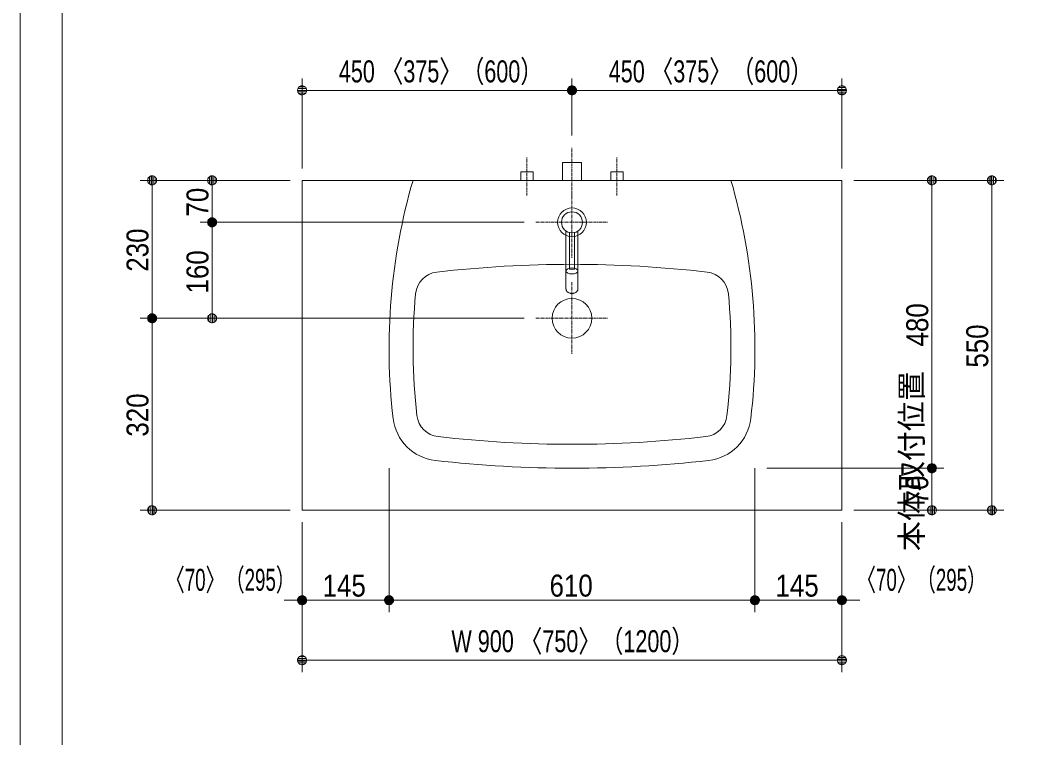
# Model space of a CAD drawing. Units: millimetres, scale not verified. Extents: x -6062 to 6062, y -3045 to 3045.
# Drawn here: x -5788 to -4108, y -799 to 397 of the extents above; entities that cross this region are included whole.
import ezdxf
from ezdxf.enums import TextEntityAlignment as Align

# ---------------------------------------------------------------- set-up
doc = ezdxf.new("R2010")
doc.units = ezdxf.units.MM
doc.header["$LTSCALE"] = 20
doc.linetypes.add('CHAIN1', pattern=[8, 5, -1, 1, -1])
for name, color, linetype, lineweight in [('0-0_1図面枠', 7, 'Continuous', 9), ('0-1_2寸法-1', 7, 'Continuous', 9), ('0-2_0', 7, 'Continuous', 9), ('0-4_2寸法-2', 7, 'Continuous', 9), ('0-6_5ボウル・キャビネット', 7, 'Continuous', 9), ('0-7_4給排水', 7, 'Continuous', 9)]:
    doc.layers.add(name, color=color, linetype=linetype, lineweight=lineweight)
doc.styles.add('ＭＳ Ｐゴシック', font='')
doc.styles.get('ＭＳ Ｐゴシック').set_extended_font_data('MS PGothic')

# ---------------------------------------------------------------- blocks, each defined once
blk = doc.blocks.new('グループ-2')
at = {"layer": '0-0_1図面枠'}
blk.add_lwpolyline([(-80000, 55400), (80000, 55400), (80000, -55400), (-80000, -55400)], close=True, dxfattribs=at)
blk = doc.blocks.new('図面枠')
at = {"layer": '0-0_1図面枠'}
blk.add_blockref('グループ-2', (0, 0), dxfattribs=at)
blk = doc.blocks.new('_Dot')
at = {"layer": '0-2_0'}
for p, q in [((-10, 0), (-20, 0)), ((9.78, 2), (-9.78, 2)), ((7.99, 6), (-7.99, 6)), ((9.16, -3.98), (-9.16, -3.98)), ((6, -7.98), (-6, -7.98))]:
    blk.add_line(p, q, dxfattribs=at)
for points in [[(10, 0), (9.92, 1.25), (9.69, 2.49), (9.3, 3.68), (8.76, 4.82), (8.09, 5.88), (7.29, 6.85), (6.37, 7.71), (5.36, 8.44), (4.26, 9.05), (3.09, 9.51), (1.87, 9.82), (0.63, 9.98), (-0.63, 9.98), (-1.87, 9.82), (-3.09, 9.51), (-4.26, 9.05), (-5.36, 8.44), (-6.37, 7.71), (-7.29, 6.85), (-8.09, 5.88), (-8.76, 4.82), (-9.3, 3.68), (-9.69, 2.49), (-9.92, 1.25), (-10, 0), (0, 0)], [(-10, 0), (-9.92, -1.25), (-9.69, -2.49), (-9.3, -3.68), (-8.76, -4.82), (-8.09, -5.88), (-7.29, -6.85), (-6.37, -7.71), (-5.36, -8.44), (-4.26, -9.05), (-3.09, -9.51), (-1.87, -9.82), (-0.63, -9.98), (0.63, -9.98), (1.87, -9.82), (3.09, -9.51), (4.26, -9.05), (5.36, -8.44), (6.37, -7.71), (7.29, -6.85), (8.09, -5.88), (8.76, -4.82), (9.3, -3.68), (9.69, -2.49), (9.92, -1.25), (10, 0), (0, 0)]]:
    blk.add_lwpolyline(points, close=True, dxfattribs=at)
blk = doc.blocks.new('グループ-6')
at = {"layer": '0-7_4給排水', "linetype": 'CHAIN1'}
blk.add_line((-61600, 2100), (-61600, 3700), dxfattribs=at)
at = {"layer": '0-7_4給排水'}
blk.add_lwpolyline([(-61920, 2600), (-61920, 3200), (-61280, 3200), (-61280, 2600)], dxfattribs=at)
blk = doc.blocks.new('グループ-12')
at = {"layer": '0-6_5ボウル・キャビネット'}
blk.add_line((-56300, 2600), (-66900, 2600), dxfattribs=at)
at = {"layer": '0-6_5ボウル・キャビネット', "linetype": 'CHAIN1'}
for p, q in [((-61600, -800), (-61600, -3200)), ((-62800, -2000), (-60400, -2000))]:
    blk.add_line(p, q, dxfattribs=at)
at = {"layer": '0-6_5ボウル・キャビネット'}
blk.add_circle((-61600, -2000), 660, dxfattribs=at)
for centre, radius, start, end in [((-47700, -3000), 20000, 163.7398, 186.71047), ((-75500, -3000), 20000, 353.28953, 16.2602), ((-61600, -39400), 39200, 83.39479, 96.60521), ((-66017.1, -1254.9), 800, 96.60521, 174.55771), ((-57182.9, -1254.9), 800, 5.44229, 83.39479), ((-47700, -3000), 19200, 174.55771, 186.71047), ((-75500, -3000), 19200, 353.28953, 5.44229), ((-65973.9, -5150.1), 1600, 186.71047, 263.45954), ((-65973.9, -5150.1), 800, 186.71047, 263.45954), ((-57226.1, -5150.1), 800, 276.54046, 353.28953), ((-57226.1, -5150.1), 1600, 276.54046, 353.28953), ((-61600, 33000), 39200, 263.45954, 276.54046), ((-61600, 33000), 40000, 263.45954, 276.54046)]:
    blk.add_arc(centre, radius, start, end, dxfattribs=at)
blk.add_ellipse((-61600, -420), major_axis=(200, 0), ratio=0.5, dxfattribs=at)
blk.add_ellipse((-61600, -420), major_axis=(200, 0), ratio=0.5, dxfattribs=at)
blk = doc.blocks.new('グループ-18')
at = {"layer": '0-7_4給排水', "linetype": 'CHAIN1'}
for p, q in [((-61600, 2400), (-61600, 0)), ((-62800, 1200), (-60400, 1200))]:
    blk.add_line(p, q, dxfattribs=at)
at = {"layer": '0-7_4給排水'}
for points in [[(-61800, 912.8), (-61800, -1017.1), (-61799.2, -1030.8), (-61796.7, -1045), (-61792.3, -1059.2), (-61786, -1073.5), (-61777.7, -1087.4), (-61767.4, -1100.9), (-61755.3, -1113.6), (-61741.4, -1125.4), (-61726.1, -1136), (-61709.4, -1145.3), (-61691.9, -1153.2), (-61673.6, -1159.5), (-61655, -1164.4), (-61636.4, -1167.7), (-61618, -1169.7), (-61600, -1170.3), (-61582, -1169.7), (-61563.6, -1167.7), (-61545, -1164.4), (-61526.4, -1159.5), (-61508.1, -1153.2), (-61490.6, -1145.3), (-61473.9, -1136), (-61458.6, -1125.4), (-61444.7, -1113.6), (-61432.6, -1100.9), (-61422.3, -1087.4), (-61414, -1073.5), (-61407.7, -1059.2), (-61403.3, -1045), (-61400.8, -1030.8), (-61400, -1017.1), (-61400, 912.8)], [(-61680, 859.3), (-61680, -360), (-61520, -360), (-61520, 859.3)]]:
    blk.add_lwpolyline(points, dxfattribs=at)
for radius in [480, 350]:
    blk.add_circle((-61600, 1200), radius, dxfattribs=at)
blk = doc.blocks.new('止水栓_平面_W75')
at = {"layer": '0-7_4給排水', "linetype": 'CHAIN1'}
for p, q in [((-1500, -500), (-1500, 780)), ((1500, -500), (1500, 780))]:
    blk.add_line(p, q, dxfattribs=at)
at = {"layer": '0-7_4給排水'}
for points in [[(-1710, 0), (-1710, 280), (-1290, 280), (-1290, 0)], [(1290, 0), (1290, 280), (1710, 280), (1710, 0)]]:
    blk.add_lwpolyline(points, dxfattribs=at)

msp = doc.modelspace()

# ---------------------------------------------------------------- linework, layer by layer
at = {"layer": '0-0_1図面枠'}
msp.add_line((-5717.5, 1750), (-5717.5, -2420), dxfattribs=at)
at = {"layer": '0-1_2寸法-1'}
for p, q in [((-5317.5, 150), (-5317.5, 300)), ((-4867.5, 205), (-4867.5, 300)), ((-4867.5, 205), (-4867.5, 300)), ((-4417.5, 150), (-4417.5, 300)), ((-4882.51, 280), (-5302.49, 280)), ((-4852.49, 280), (-4432.51, 280)), ((-5487.5, 130), (-5587.5, 130)), ((-5337.5, 130), (-5487.5, 130)), ((-4397.5, 130), (-4247.5, 130)), ((-4247.5, 130), (-4147.5, 130)), ((-5567.5, -84.99), (-5567.5, 114.99)), ((-5467.5, 75.01), (-5467.5, 114.99)), ((-4267.5, -334.99), (-4267.5, 114.99)), ((-4167.5, -404.99), (-4167.5, 114.99)), ((-4947.5, 60), (-5487.5, 60)), ((-4947.5, 60), (-5487.5, 60)), ((-5467.5, 44.99), (-5467.5, -84.99)), ((-5487.5, -100), (-5587.5, -100)), ((-5487.5, -100), (-5587.5, -100)), ((-4947.5, -100), (-5487.5, -100)), ((-5567.5, -115.01), (-5567.5, -404.99)), ((-5172.5, -350), (-5172.5, -590)), ((-4562.5, -350), (-4562.5, -590)), ((-4542.5, -350), (-4247.5, -350)), ((-4397.5, -350), (-4247.5, -350)), ((-4267.5, -404.99), (-4267.5, -365.01)), ((-5337.5, -420), (-5587.5, -420)), ((-4397.5, -420), (-4247.5, -420)), ((-4247.5, -420), (-4147.5, -420)), ((-5317.5, -440), (-5317.5, -590)), ((-5172.5, -440), (-5172.5, -590)), ((-4562.5, -440), (-4562.5, -590)), ((-4417.5, -440), (-4417.5, -590)), ((-5187.51, -570), (-5302.49, -570)), ((-4577.51, -570), (-5157.49, -570)), ((-4547.49, -570), (-4432.51, -570)), ((-5317.5, -590), (-5317.5, -690)), ((-4417.5, -590), (-4417.5, -690)), ((-4432.51, -670), (-5302.49, -670))]:
    msp.add_line(p, q, dxfattribs=at)
at = {"layer": '0-4_2寸法-2'}
for p, q in [((-5317.5, -440), (-5317.5, -590)), ((-5172.5, -440), (-5172.5, -590)), ((-4562.5, -440), (-4562.5, -590)), ((-4417.5, -440), (-4417.5, -590)), ((-5332.51, -570), (-5347.51, -570)), ((-5172.5, -570), (-5317.5, -570)), ((-5157.49, -570), (-5142.49, -570)), ((-4577.51, -570), (-4592.51, -570)), ((-4562.5, -570), (-4417.5, -570)), ((-4402.49, -570), (-4387.49, -570))]:
    msp.add_line(p, q, dxfattribs=at)
at = {"layer": '0-6_5ボウル・キャビネット'}
msp.add_lwpolyline([(-5317.5, 130), (-4417.5, 130), (-4417.5, -420), (-5317.5, -420)], close=True, dxfattribs=at)

# ---------------------------------------------------------------- block references
at = {"layer": '0-0_1図面枠', "xscale": 0.05, "yscale": 0.05}
msp.add_blockref('図面枠', (-1787.5, 0), dxfattribs=at)
at = {"layer": '0-1_2寸法-1', "xscale": 0.7503418, "yscale": 0.7503418}
for p, rotation in [((-5317.5, 280), 180), ((-4867.5, 280), 180), ((-5567.5, 130), 90), ((-5467.5, 130), 90), ((-4267.5, 130), 90), ((-4167.5, 130), 90), ((-5467.5, 60), 270), ((-5467.5, 60), 90), ((-5567.5, -100), 270), ((-5567.5, -100), 90), ((-5467.5, -100), 270), ((-4267.5, -350), 270), ((-4267.5, -350), 90), ((-5567.5, -420), 270), ((-4267.5, -420), 270), ((-4167.5, -420), 270), ((-5317.5, -570), 180), ((-5172.5, -570), 180), ((-4562.5, -570), 180), ((-5317.5, -670), 180)]:
    msp.add_blockref('_Dot', p, dxfattribs=dict(at, rotation=rotation))
for p in [(-4867.5, 280), (-4417.5, 280), (-5172.5, -570), (-4562.5, -570), (-4417.5, -570), (-4417.5, -670)]:
    msp.add_blockref('_Dot', p, dxfattribs=at)
at = {"layer": '0-4_2寸法-2', "xscale": 0.7503418, "yscale": 0.7503418}
for p in [(-5317.5, -570), (-4562.5, -570)]:
    msp.add_blockref('_Dot', p, dxfattribs=at)
at = {"layer": '0-4_2寸法-2', "xscale": 0.7503418, "yscale": 0.7503418, "rotation": 180}
for p in [(-5172.5, -570), (-4417.5, -570)]:
    msp.add_blockref('_Dot', p, dxfattribs=at)
at = {"layer": '0-6_5ボウル・キャビネット', "xscale": 0.05, "yscale": 0.05}
msp.add_blockref('グループ-12', (-1787.5, 0), dxfattribs=at)
at = {"layer": '0-7_4給排水', "xscale": 0.05, "yscale": 0.05}
for name, p in [('グループ-6', (-1787.5, 0)), ('止水栓_平面_W75', (-4867.5, 130)), ('グループ-18', (-1787.5, 0))]:
    msp.add_blockref(name, p, dxfattribs=at)

# ---------------------------------------------------------------- texts
at = {"layer": '0-1_2寸法-1', "style": 'ＭＳ Ｐゴシック'}
for s, height, width, p in [('450 〈375〉（600）', 36.66, 0.75, (-5256.19, 282.35)), ('450 〈375〉（600）', 36.66, 0.75, (-4806.19, 282.35)), ('145', 36.66, 0.9, (-5283.22, -574.96)), ('610', 36.66, 0.9, (-4904.88, -574.96)), ('145', 36.66, 0.9, (-4528.22, -574.96)), ('W 900 〈750〉（1200）', 36.69, 0.75, (-5068.55, -667.65))]:
    msp.add_text(s, height=height, dxfattribs=dict(at, width=width)).set_placement(p, align=Align.BOTTOM_LEFT)
at = {"layer": '0-1_2寸法-1', "style": 'ＭＳ Ｐゴシック', "width": 0.9}
for s, p in [('70', (-5462.54, 69.63)), ('230', (-5562.54, -22.28)), ('160', (-5462.54, -58.61)), ('480', (-4262.54, -146.89)), ('550', (-4162.54, -182.28)), ('320', (-5562.54, -297.28)), ('70', (-4262.54, -410.37))]:
    msp.add_text(s, height=36.66, rotation=90, dxfattribs=at).set_placement(p, align=Align.BOTTOM_LEFT)
at = {"layer": '0-4_2寸法-2', "style": 'ＭＳ Ｐゴシック'}
msp.add_text('本体取付位置', height=36.66, rotation=90, dxfattribs=at).set_placement((-4272.19, -488.14), align=Align.BOTTOM_LEFT)
at = {"layer": '0-4_2寸法-2', "style": 'ＭＳ Ｐゴシック', "width": 0.65}
for p in [(-5545.56, -565.31), (-4393.17, -565.31)]:
    msp.add_text('〈70〉（295）', height=36.69, dxfattribs=at).set_placement(p, align=Align.BOTTOM_LEFT)

doc.saveas('drawing.dxf')
